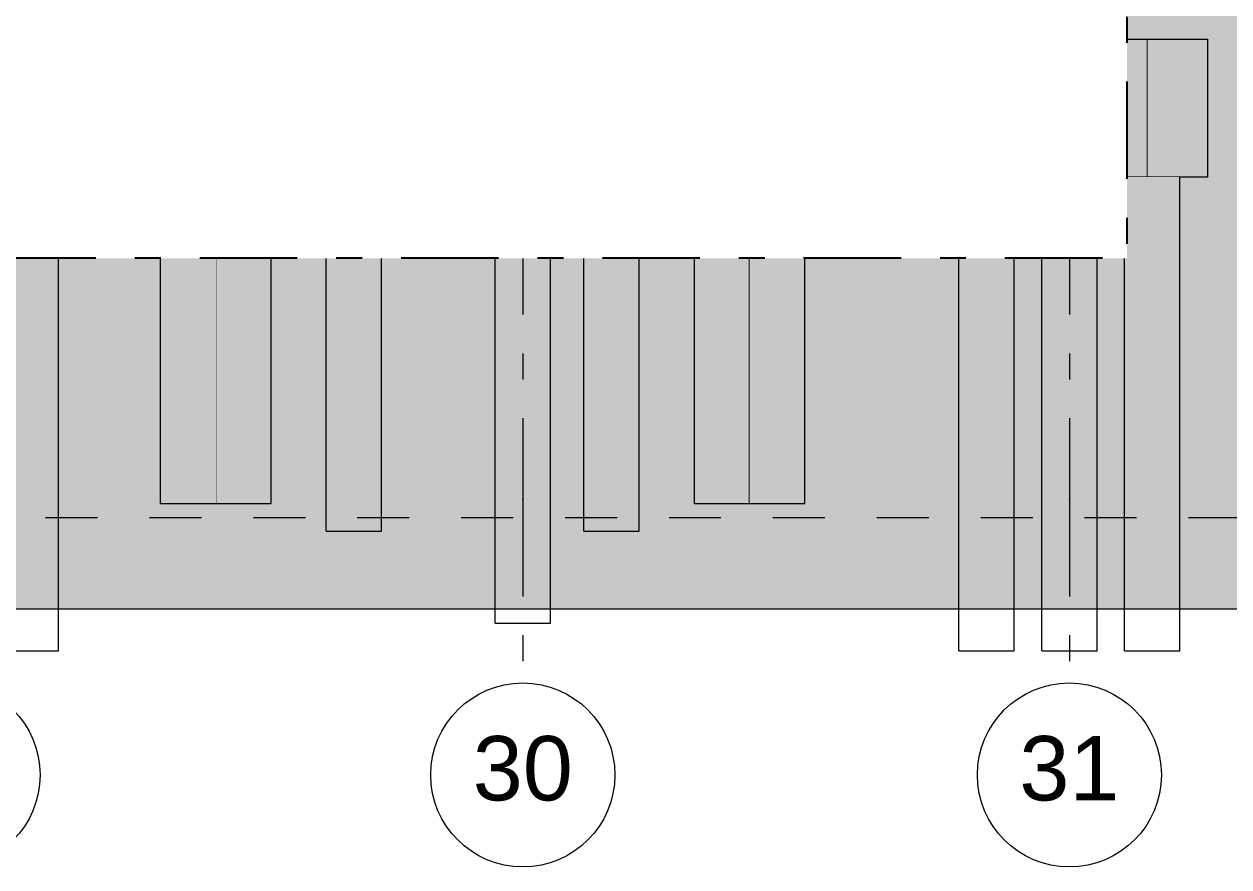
# Model space of a CAD drawing. Header units: millimetres. Extents: x -48147 to 1468943, y -496296 to 18123.
# Drawn here: x 1438599 to 1445144, y -496296 to -491714 of the extents above; entities that cross this region are included whole.
import ezdxf
from ezdxf.enums import TextEntityAlignment as Align

# ---------------------------------------------------------------- set-up
doc = ezdxf.new("R2010")
doc.units = ezdxf.units.MM
doc.header["$MEASUREMENT"] = 0
for name, pattern in [('Dashed', [2822.222233, 1411.111116, -1411.111116]), ('Double Dashed', [1093.611073, 529.166651, -211.666656, 141.111112, -211.666656]), ('Wipeout_Contour', [1000, 0, -1000])]:
    doc.linetypes.add(name, pattern=pattern)
for name, color, linetype, lineweight, true_color in [('0_Pen_No__105', 7, 'Continuous', 15, 0xa6a6a6), ('HATCHING_Pen_No__145', 7, 'Continuous', 0, 0xa6a6a6), ('New_A-15-MG_Structural_Grid_Phase_2_Pen_No__222', 7, 'Continuous', 13, 0x65af33)]:
    doc.layers.add(name, color=color, linetype=linetype, lineweight=lineweight, true_color=true_color)
for name, color, linetype in [('A-230-M_FLOOR.IFC Import', 7, 'Continuous'), ('A-95-P_Drawing', 7, 'Continuous'), ('New_A-15-MG_Structural_Grid_Phase_2', 7, 'Continuous'), ('New_A-20-M_Floor_Slab', 7, 'Continuous'), ('S-160-M_FOUND.IFC Import', 7, 'Continuous'), ('S-280-M_COLUMN.IFC Import', 7, 'Continuous'), ('S-280-M_STRUCT_FRAME.IFC Import', 7, 'Continuous')]:
    doc.layers.add(name, color=color, linetype=linetype)
for name, color, linetype, lineweight in [('A-230-M_FLOOR.IFC Import_Pen_No__89', 8, 'Continuous', 20), ('A-95-P_Drawing_Pen_No__194', 7, 'Continuous', 25), ('HATCHING_Pen_No__1', 7, 'Continuous', 13), ('New_A-20-M_Floor_Slab_Pen_No__89', 8, 'Continuous', 20), ('S-160-M_FOUND.IFC Import_Pen_No__1', 7, 'Continuous', 13), ('S-160-M_FOUND.IFC Import_Pen_No__4', 7, 'Continuous', 20), ('S-280-M_COLUMN.IFC Import_Pen_No__88', 8, 'Continuous', 20), ('S-280-M_STRUCT_FRAME.IFC Import_Pen_No__90', 8, 'Continuous', 20)]:
    doc.layers.add(name, color=color, linetype=linetype, lineweight=lineweight)
doc.styles.add('GENERATED_STYLE_2', font='')
doc.styles.get('GENERATED_STYLE_2').set_extended_font_data('Swis721 BT')

# ---------------------------------------------------------------- blocks, each defined once
blk = doc.blocks.new('Section Elem_480_1', base_point=(1411454.5, -491295.5))
at = {"layer": 'New_A-20-M_Floor_Slab_Pen_No__89', "linetype": 'Continuous'}
blk.add_line((1442100.7, -491795.5), (1442100.7, -491895.5), dxfattribs=at)
at = {"color": 254, "linetype": 'Wipeout_Contour', "lineweight": 0, "ltscale": 6087104.305452189}
blk.add_wipeout([(1440100.7, -491895.5), (1440100.9, -491895.5), (1440100.9, -491795.5), (1440100.7, -491795.5)], dxfattribs=at).dxf.layer = 'New_A-20-M_Floor_Slab'
at = {"layer": 'New_A-20-M_Floor_Slab_Pen_No__89', "linetype": 'Continuous'}
for p in [(1440100.7, -491795.5), (1440100.9, -491895.5)]:
    blk.add_line(p, (1440100.7, -491895.5), dxfattribs=at)
blk = doc.blocks.new('Section Elem_546_1', base_point=(1411454.5, -491295.5))
at = {"color": 254, "linetype": 'Wipeout_Contour', "lineweight": 0, "ltscale": 6102532.32679868}
blk.add_wipeout([(1444148.7, -491795.5), (1444407.5, -491795.5), (1444407.5, -491295.5), (1444148.7, -491295.5)], dxfattribs=at).dxf.layer = 'S-280-M_COLUMN.IFC Import'
at = {"layer": 'S-280-M_COLUMN.IFC Import_Pen_No__88', "linetype": 'Continuous'}
for p, q in [((1444148.7, -491295.5), (1444148.7, -491795.5)), ((1444407.5, -491295.5), (1444407.5, -491795.5))]:
    blk.add_line(p, q, dxfattribs=at)
blk = doc.blocks.new('Section Elem_561_1', base_point=(1411454.5, -491295.5))
at = {"color": 254, "linetype": 'Wipeout_Contour', "lineweight": 0, "ltscale": 6080279.796854807}
blk.add_wipeout([(1438936.6, -491795.5), (1437436.6, -491795.5), (1437436.6, -492545.5), (1438936.6, -492545.5)], dxfattribs=at).dxf.layer = 'S-160-M_FOUND.IFC Import'
at = {"layer": 'S-160-M_FOUND.IFC Import_Pen_No__4', "linetype": 'Continuous'}
for p, q in [((1437436.6, -491795.5), (1438936.6, -491795.5)), ((1437436.6, -492545.5), (1437436.6, -491795.5)), ((1438936.6, -492545.5), (1438936.6, -491795.5)), ((1438936.6, -492545.5), (1437436.6, -492545.5))]:
    blk.add_line(p, q, dxfattribs=at)
blk = doc.blocks.new('Section Elem_562_1', base_point=(1411454.5, -491295.5))
at = {"color": 254, "linetype": 'Wipeout_Contour', "lineweight": 0, "ltscale": 6103338.377980438}
blk.add_wipeout([(1444703.1, -491795.5), (1443853.1, -491795.5), (1443853.1, -492545.5), (1444703.1, -492545.5)], dxfattribs=at).dxf.layer = 'S-160-M_FOUND.IFC Import'
at = {"layer": 'S-160-M_FOUND.IFC Import_Pen_No__4', "linetype": 'Continuous'}
for p, q in [((1443853.1, -491795.5), (1444703.1, -491795.5)), ((1443853.1, -492545.5), (1443853.1, -491795.5)), ((1444703.1, -492545.5), (1444703.1, -491795.5)), ((1444703.1, -492545.5), (1443853.1, -492545.5))]:
    blk.add_line(p, q, dxfattribs=at)
blk = doc.blocks.new('Section Elem_563_1', base_point=(1411454.5, -491295.5))
at = {"color": 254, "linetype": 'Wipeout_Contour', "lineweight": 0, "ltscale": 6101113.94421365}
blk.add_wipeout([(1443853.1, -491795.5), (1443528.1, -491795.5), (1443528.1, -492545.5), (1443853.1, -492545.5)], dxfattribs=at).dxf.layer = 'S-160-M_FOUND.IFC Import'
at = {"color": 254, "linetype": 'Wipeout_Contour', "lineweight": 0, "ltscale": 6105562.795538556}
blk.add_wipeout([(1444703.1, -492545.5), (1445028.1, -492545.5), (1445028.1, -491795.5), (1444703.1, -491795.5)], dxfattribs=at).dxf.layer = 'S-160-M_FOUND.IFC Import'
at = {"layer": 'S-160-M_FOUND.IFC Import_Pen_No__4', "linetype": 'Continuous'}
for p, q in [((1443528.1, -491795.5), (1443528.1, -492545.5)), ((1444703.1, -491795.5), (1445028.1, -491795.5)), ((1445028.1, -491795.5), (1445028.1, -492545.5)), ((1443853.1, -492545.5), (1443528.1, -492545.5)), ((1445028.1, -492545.5), (1444703.1, -492545.5))]:
    blk.add_line(p, q, dxfattribs=at)
blk = doc.blocks.new('Section Elem_577_1', base_point=(1411454.5, -491295.5))
at = {"layer": 'S-160-M_FOUND.IFC Import_Pen_No__4', "linetype": 'Continuous'}
blk.add_line((1443853.1, -492545.5), (1443853.1, -491795.5), dxfattribs=at)
blk = doc.blocks.new('Section Elem_578_1', base_point=(1411454.5, -491295.5))
at = {"layer": 'S-160-M_FOUND.IFC Import_Pen_No__1', "linetype": 'Continuous'}
blk.add_line((1444128.1, -495120.5), (1444128.1, -492545.5), dxfattribs=at)
blk = doc.blocks.new('Section Elem_579_1', base_point=(1411454.5, -491295.5))
at = {"color": 254, "linetype": 'Wipeout_Contour', "lineweight": 0, "ltscale": 6105488.393404935}
blk.add_wipeout([(1444128.1, -492545.5), (1444128.1, -495120.5), (1444428.1, -495120.5), (1444428.1, -492545.5)], dxfattribs=at).dxf.layer = 'S-160-M_FOUND.IFC Import'
at = {"layer": 'S-160-M_FOUND.IFC Import_Pen_No__1', "linetype": 'Continuous'}
for p, q in [((1444128.1, -495120.5), (1444128.1, -492545.5)), ((1444428.1, -495120.5), (1444428.1, -492545.5)), ((1444128.1, -495120.5), (1444428.1, -495120.5))]:
    blk.add_line(p, q, dxfattribs=at)
blk = doc.blocks.new('Section Elem_585_1', base_point=(1411454.5, -491295.5))
at = {"color": 254, "linetype": 'Wipeout_Contour', "lineweight": 0, "ltscale": 6084140.370232752}
blk.add_wipeout([(1438486.6, -492545.5), (1438486.6, -495120.5), (1438786.6, -495120.5), (1438786.6, -492545.5)], dxfattribs=at).dxf.layer = 'S-160-M_FOUND.IFC Import'
at = {"layer": 'S-160-M_FOUND.IFC Import_Pen_No__1', "linetype": 'Continuous'}
for p, q in [((1438486.6, -495120.5), (1438486.6, -492545.5)), ((1438786.6, -495120.5), (1438786.6, -492545.5)), ((1438486.6, -495120.5), (1438786.6, -495120.5))]:
    blk.add_line(p, q, dxfattribs=at)
blk = doc.blocks.new('Section Elem_613_1', base_point=(1411454.5, -491295.5))
at = {"color": 254, "linetype": 'Wipeout_Contour', "lineweight": 0, "ltscale": 6092064.690703079}
blk.add_wipeout([(1441008.8, -492395.5), (1441608.8, -492395.5), (1441608.8, -491895.5), (1441008.8, -491895.5)], dxfattribs=at).dxf.layer = 'S-160-M_FOUND.IFC Import'
at = {"layer": 'S-160-M_FOUND.IFC Import_Pen_No__4', "linetype": 'Continuous'}
for p, q in [((1441008.8, -492395.5), (1441008.8, -491895.5)), ((1441608.8, -492395.5), (1441608.8, -491895.5)), ((1441608.8, -492395.5), (1441008.8, -492395.5))]:
    blk.add_line(p, q, dxfattribs=at)
blk = doc.blocks.new('Section Elem_614_1', base_point=(1411454.5, -491295.5))
at = {"color": 254, "linetype": 'Wipeout_Contour', "lineweight": 0, "ltscale": 6094056.638507096}
blk.add_wipeout([(1441158.8, -492395.5), (1441158.8, -494970.5), (1441458.8, -494970.5), (1441458.8, -492395.5)], dxfattribs=at).dxf.layer = 'S-160-M_FOUND.IFC Import'
at = {"layer": 'S-160-M_FOUND.IFC Import_Pen_No__1', "linetype": 'Continuous'}
for p, q in [((1441158.8, -494970.5), (1441158.8, -492395.5)), ((1441458.8, -494970.5), (1441458.8, -492395.5)), ((1441158.8, -494970.5), (1441458.8, -494970.5))]:
    blk.add_line(p, q, dxfattribs=at)
blk = doc.blocks.new('Section Elem_645_1', base_point=(1411454.5, -491295.5))
at = {"color": 254, "linetype": 'Wipeout_Contour', "lineweight": 0, "ltscale": 6103785.233425834}
blk.add_wipeout([(1443678.1, -492545.5), (1443678.1, -495120.5), (1443978.1, -495120.5), (1443978.1, -492545.5)], dxfattribs=at).dxf.layer = 'S-160-M_FOUND.IFC Import'
at = {"layer": 'S-160-M_FOUND.IFC Import_Pen_No__1', "linetype": 'Continuous'}
for p, q in [((1443678.1, -495120.5), (1443678.1, -492545.5)), ((1443978.1, -495120.5), (1443978.1, -492545.5)), ((1443678.1, -495120.5), (1443978.1, -495120.5))]:
    blk.add_line(p, q, dxfattribs=at)
blk = doc.blocks.new('Section Elem_646_1', base_point=(1411454.5, -491295.5))
at = {"color": 254, "linetype": 'Wipeout_Contour', "lineweight": 0, "ltscale": 6107191.612220204}
blk.add_wipeout([(1444578.1, -492545.5), (1444578.1, -495120.5), (1444878.1, -495120.5), (1444878.1, -492545.5)], dxfattribs=at).dxf.layer = 'S-160-M_FOUND.IFC Import'
at = {"layer": 'S-160-M_FOUND.IFC Import_Pen_No__1', "linetype": 'Continuous'}
for p, q in [((1444578.1, -495120.5), (1444578.1, -492545.5)), ((1444878.1, -495120.5), (1444878.1, -492545.5)), ((1444578.1, -495120.5), (1444878.1, -495120.5))]:
    blk.add_line(p, q, dxfattribs=at)
blk = doc.blocks.new('Section Elem_661_1', base_point=(1411454.5, -491295.5))
at = {"layer": 'S-160-M_FOUND.IFC Import_Pen_No__1', "linetype": 'Continuous'}
for p, q in [((1438611.8, -491795.5), (1438611.8, -491295.5)), ((1444003.1, -491795.5), (1444003.1, -491295.5))]:
    blk.add_line(p, q, dxfattribs=at)
blk = doc.blocks.new('Section Elem_673_1', base_point=(1411454.5, -491295.5))
at = {"color": 254, "linetype": 'Wipeout_Contour', "lineweight": 0, "ltscale": 6091285.647677819}
blk.add_wipeout([(1438599.3, -491295.5), (1438599.3, -491795.5), (1444015.7, -491795.5), (1444015.7, -491295.5)], dxfattribs=at).dxf.layer = 'S-280-M_STRUCT_FRAME.IFC Import'
at = {"layer": 'S-280-M_STRUCT_FRAME.IFC Import_Pen_No__90', "linetype": 'Continuous'}
for p, q in [((1438599.3, -491795.5), (1438599.3, -491295.5)), ((1440707.7, -491295.5), (1438682.7, -491295.5)), ((1443732.9, -491295.5), (1443732.7, -491295.5)), ((1444015.7, -491795.5), (1444015.7, -491295.5)), ((1443853.1, -491795.5), (1438936.6, -491795.5))]:
    blk.add_line(p, q, dxfattribs=at)
blk = doc.blocks.new('Section Elem_674_1', base_point=(1411454.5, -491295.5))
at = {"color": 254, "linetype": 'Wipeout_Contour', "lineweight": 0, "ltscale": 6101790.457342026}
blk.add_wipeout([(1444015.7, -491295.5), (1444015.7, -491795.5), (1444148.7, -491795.5), (1444148.7, -491295.5)], dxfattribs=at).dxf.layer = 'S-280-M_STRUCT_FRAME.IFC Import'
at = {"color": 254, "linetype": 'Wipeout_Contour', "lineweight": 0, "ltscale": 6103195.797876895}
blk.add_wipeout([(1444407.5, -491795.5), (1444499.1, -491795.5), (1444499.1, -491295.5), (1444407.5, -491295.5)], dxfattribs=at).dxf.layer = 'S-280-M_STRUCT_FRAME.IFC Import'
at = {"layer": 'S-280-M_STRUCT_FRAME.IFC Import_Pen_No__90', "linetype": 'Continuous'}
blk.add_line((1444499.1, -491795.5), (1444499.1, -491295.5), dxfattribs=at)
blk = doc.blocks.new('Section Elem_686_1', base_point=(1411454.5, -491295.5))
at = {"color": 254, "linetype": 'Wipeout_Contour', "lineweight": 0, "ltscale": 6090890.236456843}
blk.add_wipeout([(1440100.9, -491895.5), (1442100.9, -491895.5), (1442100.9, -491795.5), (1440100.9, -491795.5)], dxfattribs=at).dxf.layer = 'A-230-M_FLOOR.IFC Import'
at = {"layer": 'A-230-M_FLOOR.IFC Import_Pen_No__89', "linetype": 'Continuous'}
for p, q in [((1440100.9, -491795.5), (1440100.9, -491895.5)), ((1442100.9, -491795.5), (1442100.9, -491895.5)), ((1442100.9, -491895.5), (1440100.9, -491895.5))]:
    blk.add_line(p, q, dxfattribs=at)
blk = doc.blocks.new('Section Elem_687_1', base_point=(1411454.5, -491295.5))
at = {"color": 254, "linetype": 'Wipeout_Contour', "lineweight": 0, "ltscale": 6097342.654229272}
blk.add_wipeout([(1442240.9, -494320.5), (1442540.9, -494320.5), (1442540.9, -491795.5), (1442240.9, -491795.5)], dxfattribs=at).dxf.layer = 'S-160-M_FOUND.IFC Import'
at = {"layer": 'S-160-M_FOUND.IFC Import_Pen_No__1', "linetype": 'Continuous'}
for p, q in [((1442240.9, -494320.5), (1442240.9, -491795.5)), ((1442540.9, -494320.5), (1442540.9, -491795.5)), ((1442240.9, -494320.5), (1442540.9, -494320.5))]:
    blk.add_line(p, q, dxfattribs=at)
blk = doc.blocks.new('Section Elem_688_1', base_point=(1411454.5, -491295.5))
at = {"color": 254, "linetype": 'Wipeout_Contour', "lineweight": 0, "ltscale": 6087502.662782203}
blk.add_wipeout([(1439640.9, -494320.5), (1439940.9, -494320.5), (1439940.9, -491795.5), (1439640.9, -491795.5)], dxfattribs=at).dxf.layer = 'S-160-M_FOUND.IFC Import'
at = {"layer": 'S-160-M_FOUND.IFC Import_Pen_No__1', "linetype": 'Continuous'}
for p, q in [((1439640.9, -494320.5), (1439640.9, -491795.5)), ((1439940.9, -494320.5), (1439940.9, -491795.5)), ((1439640.9, -494320.5), (1439940.9, -494320.5))]:
    blk.add_line(p, q, dxfattribs=at)
blk = doc.blocks.new('Section Elem_691_1', base_point=(1411454.5, -491295.5))
at = {"color": 254, "linetype": 'Wipeout_Contour', "lineweight": 0, "ltscale": 6095233.604116831}
blk.add_wipeout([(1441640.9, -491895.5), (1441640.9, -494470.5), (1441940.9, -494470.5), (1441940.9, -491895.5)], dxfattribs=at).dxf.layer = 'S-160-M_FOUND.IFC Import'
at = {"layer": 'S-160-M_FOUND.IFC Import_Pen_No__1', "linetype": 'Continuous'}
for p, q in [((1441640.9, -494470.5), (1441640.9, -491895.5)), ((1441940.9, -494470.5), (1441940.9, -491895.5)), ((1441640.9, -494470.5), (1441940.9, -494470.5))]:
    blk.add_line(p, q, dxfattribs=at)
blk = doc.blocks.new('Section Elem_692_1', base_point=(1411454.5, -491295.5))
at = {"color": 254, "linetype": 'Wipeout_Contour', "lineweight": 0, "ltscale": 6089935.28786285}
blk.add_wipeout([(1440240.9, -491895.5), (1440240.9, -494470.5), (1440540.9, -494470.5), (1440540.9, -491895.5)], dxfattribs=at).dxf.layer = 'S-160-M_FOUND.IFC Import'
at = {"layer": 'S-160-M_FOUND.IFC Import_Pen_No__1', "linetype": 'Continuous'}
for p, q in [((1440240.9, -494470.5), (1440240.9, -491895.5)), ((1440540.9, -494470.5), (1440540.9, -491895.5)), ((1440240.9, -494470.5), (1440540.9, -494470.5))]:
    blk.add_line(p, q, dxfattribs=at)
blk = doc.blocks.new('Section Elem_693_1', base_point=(1411454.5, -491295.5))
at = {"color": 254, "linetype": 'Wipeout_Contour', "lineweight": 0, "ltscale": 6086367.399624407}
blk.add_wipeout([(1439340.9, -494320.5), (1439640.9, -494320.5), (1439640.9, -491795.5), (1439340.9, -491795.5)], dxfattribs=at).dxf.layer = 'S-160-M_FOUND.IFC Import'
at = {"layer": 'S-160-M_FOUND.IFC Import_Pen_No__1', "linetype": 'Continuous'}
for q in [(1439340.9, -491795.5), (1439640.9, -494320.5)]:
    blk.add_line((1439340.9, -494320.5), q, dxfattribs=at)
blk = doc.blocks.new('Section Elem_694_1', base_point=(1411454.5, -491295.5))
at = {"color": 254, "linetype": 'Wipeout_Contour', "lineweight": 0, "ltscale": 6098478.158043662}
blk.add_wipeout([(1442540.9, -494320.5), (1442840.9, -494320.5), (1442840.9, -491795.5), (1442540.9, -491795.5)], dxfattribs=at).dxf.layer = 'S-160-M_FOUND.IFC Import'
at = {"layer": 'S-160-M_FOUND.IFC Import_Pen_No__1', "linetype": 'Continuous'}
for p, q in [((1442840.9, -494320.5), (1442840.9, -491795.5)), ((1442540.9, -494320.5), (1442840.9, -494320.5))]:
    blk.add_line(p, q, dxfattribs=at)
blk = doc.blocks.new('Standard grid marker[6]_1', base_point=(1438186.4, -469890.9))
at = {"layer": 'New_A-15-MG_Structural_Grid_Phase_2_Pen_No__222', "linetype": 'Continuous'}
blk.add_circle((1438186.4, -495795.5), 500, dxfattribs=at)
at = {"layer": 'New_A-15-MG_Structural_Grid_Phase_2_Pen_No__222', "style": 'GENERATED_STYLE_2'}
for tag, p in [('AC_MarkerText_1_0', (1438186.4, -469354.5)), ('AC_MarkerText_1_1', (1438186.4, -495759.2))]:
    blk.add_attdef(tag, text='', height=350, rotation=360, dxfattribs=at).set_placement(p, align=Align.MIDDLE_CENTER)
blk = doc.blocks.new('Standard grid marker[8]_1', base_point=(1441308.5, -469890.9))
at = {"layer": 'New_A-15-MG_Structural_Grid_Phase_2_Pen_No__222', "linetype": 'Double Dashed'}
for p, q in [((1441308.5, -470890.9), (1441308.5, -494295.5)), ((1441308.5, -494295.5), (1441308.5, -495295.5))]:
    blk.add_line(p, q, dxfattribs=at)
at = {"layer": 'New_A-15-MG_Structural_Grid_Phase_2_Pen_No__222', "linetype": 'Continuous'}
blk.add_circle((1441308.5, -495795.5), 500, dxfattribs=at)
at = {"layer": 'New_A-15-MG_Structural_Grid_Phase_2_Pen_No__222', "linetype": 'Double Dashed'}
blk.add_point((1441308.5, -494295.5), dxfattribs=at)
blk.add_point((1441308.5, -494295.5), dxfattribs=at)
at = {"layer": 'New_A-15-MG_Structural_Grid_Phase_2_Pen_No__222', "style": 'GENERATED_STYLE_2'}
for tag, p in [('AC_MarkerText_1_0', (1441308.5, -469354.4)), ('AC_MarkerText_1_1', (1441308.5, -495759))]:
    blk.add_attdef(tag, text='', height=350, rotation=360, dxfattribs=at).set_placement(p, align=Align.MIDDLE_CENTER)
blk = doc.blocks.new('Standard grid marker[9]_1', base_point=(1444277.9, -469890.9))
at = {"layer": 'New_A-15-MG_Structural_Grid_Phase_2_Pen_No__222', "linetype": 'Double Dashed'}
for p, q in [((1444277.9, -470890.9), (1444277.9, -494295.5)), ((1444277.9, -494295.5), (1444277.9, -495295.5))]:
    blk.add_line(p, q, dxfattribs=at)
at = {"layer": 'New_A-15-MG_Structural_Grid_Phase_2_Pen_No__222', "linetype": 'Continuous'}
blk.add_circle((1444277.9, -495795.5), 500, dxfattribs=at)
at = {"layer": 'New_A-15-MG_Structural_Grid_Phase_2_Pen_No__222', "linetype": 'Double Dashed'}
blk.add_point((1444277.9, -494295.5), dxfattribs=at)
blk.add_point((1444277.9, -494295.5), dxfattribs=at)
at = {"layer": 'New_A-15-MG_Structural_Grid_Phase_2_Pen_No__222', "style": 'GENERATED_STYLE_2'}
for tag, p in [('AC_MarkerText_1_0', (1444277.9, -469354.4)), ('AC_MarkerText_1_1', (1444277.9, -495759))]:
    blk.add_attdef(tag, text='', height=350, rotation=360, dxfattribs=at).set_placement(p, align=Align.MIDDLE_CENTER)
blk = doc.blocks.new('S-34 Building Section_STORY_MARKER', base_point=(1411454.5, -491295.5))
at = {"layer": '0_Pen_No__105', "linetype": 'Dashed', "ltscale": 0.2}
blk.add_line((1387916.2, -494395.5), (1445948.4, -494395.5), dxfattribs=at)

msp = doc.modelspace()

# ---------------------------------------------------------------- block references
at = {"layer": 'New_A-20-M_Floor_Slab'}
msp.add_blockref('Section Elem_480_1', (1411454.5, -491295.5), dxfattribs=at)
at = {"layer": 'S-160-M_FOUND.IFC Import'}
msp.add_blockref('Section Elem_561_1', (1411454.5, -491295.5), dxfattribs=at)
at = {"layer": 'S-280-M_COLUMN.IFC Import'}
msp.add_blockref('Section Elem_546_1', (1411454.5, -491295.5), dxfattribs=at)

# ---------------------------------------------------------------- next in the draw order: block references
at = {"layer": 'S-160-M_FOUND.IFC Import'}
for name in ['Section Elem_562_1', 'Section Elem_613_1', 'Section Elem_585_1']:
    msp.add_blockref(name, (1411454.5, -491295.5), dxfattribs=at)

# ---------------------------------------------------------------- next in the draw order: block references
for name in ['Section Elem_563_1', 'Section Elem_614_1']:
    msp.add_blockref(name, (1411454.5, -491295.5), dxfattribs=at)

# ---------------------------------------------------------------- next in the draw order: block references
for name in ['Section Elem_577_1', 'Section Elem_578_1', 'Section Elem_646_1']:
    msp.add_blockref(name, (1411454.5, -491295.5), dxfattribs=at)

# ---------------------------------------------------------------- next in the draw order: block references
for name in ['Section Elem_661_1', 'Section Elem_645_1', 'Section Elem_579_1']:
    msp.add_blockref(name, (1411454.5, -491295.5), dxfattribs=at)

# ---------------------------------------------------------------- next in the draw order: block references
at = {"layer": 'S-280-M_STRUCT_FRAME.IFC Import'}
msp.add_blockref('Section Elem_673_1', (1411454.5, -491295.5), dxfattribs=at)

# ---------------------------------------------------------------- next in the draw order: block references
at = {"layer": 'A-230-M_FLOOR.IFC Import'}
msp.add_blockref('Section Elem_686_1', (1411454.5, -491295.5), dxfattribs=at)
at = {"layer": 'New_A-15-MG_Structural_Grid_Phase_2', "color": 8, "linetype": 'Continuous', "lineweight": 15}
msp.add_blockref('Standard grid marker[6]_1', (1438186.4, -469890.9), dxfattribs=at)
at = {"layer": 'S-160-M_FOUND.IFC Import'}
for name in ['Section Elem_688_1', 'Section Elem_687_1']:
    msp.add_blockref(name, (1411454.5, -491295.5), dxfattribs=at)
at = {"layer": 'S-280-M_STRUCT_FRAME.IFC Import'}
msp.add_blockref('Section Elem_674_1', (1411454.5, -491295.5), dxfattribs=at)

# ---------------------------------------------------------------- next in the draw order: block references
at = {"layer": 'New_A-15-MG_Structural_Grid_Phase_2', "color": 8, "linetype": 'Continuous', "lineweight": 15}
ref = msp.add_blockref('Standard grid marker[9]_1', (1444277.9, -469890.9), dxfattribs=at)
ref.add_attrib('AC_MarkerText_1_1', '31', dxfattribs={"layer": 'New_A-15-MG_Structural_Grid_Phase_2_Pen_No__222', "color": 85, "true_color": 0x65af33, "height": 350, "rotation": 360, "style": 'GENERATED_STYLE_2'}).set_placement((1444277.9, -495759), align=Align.MIDDLE_CENTER)
at = {"layer": 'S-160-M_FOUND.IFC Import'}
for name in ['Section Elem_693_1', 'Section Elem_694_1', 'Section Elem_692_1', 'Section Elem_691_1']:
    msp.add_blockref(name, (1411454.5, -491295.5), dxfattribs=at)

# ---------------------------------------------------------------- next in the draw order: hatches: boundary and pattern name
at = {"layer": 'HATCHING_Pen_No__145', "linetype": 'Continuous'}
msp.add_hatch(color=256, dxfattribs=at).paths.add_polyline_path([(1354000.3, -491295.5), (1390808.7, -491295.5), (1390808.7, -491645.7), (1390969.8, -491645.7), (1390969.8, -492225.5), (1391495, -492225.5), (1391495, -491725.5), (1411816.1, -491725.5), (1411816.1, -491545.5), (1431459.5, -491545.5), (1431459.5, -491795.5), (1432120.4, -491795.5), (1432120.4, -491295.5), (1468942.9, -491295.5), (1468942.9, -494893.6), (1354000.3, -494893.6)])

# ---------------------------------------------------------------- next in the draw order: linework, layer by layer
at = {"layer": 'HATCHING_Pen_No__1', "linetype": 'Continuous', "flags": 128}
msp.add_lwpolyline([(1354000.3, -491295.5), (1390808.7, -491295.5), (1390808.7, -491645.7), (1390969.8, -491645.7), (1390969.8, -492225.5), (1391495, -492225.5), (1391495, -491725.5), (1411816.1, -491725.5), (1411816.1, -491545.5), (1431459.5, -491545.5), (1431459.5, -491795.5), (1432120.4, -491795.5), (1432120.4, -491295.5), (1468942.9, -491295.5), (1468942.9, -494893.6), (1354000.3, -494893.6)], close=True, dxfattribs=at)

# ---------------------------------------------------------------- next in the draw order: block references
at = {"layer": 'New_A-15-MG_Structural_Grid_Phase_2', "color": 8, "linetype": 'Continuous', "lineweight": 15}
ref = msp.add_blockref('Standard grid marker[8]_1', (1441308.5, -469890.9), dxfattribs=at)
ref.add_attrib('AC_MarkerText_1_1', '30', dxfattribs={"layer": 'New_A-15-MG_Structural_Grid_Phase_2_Pen_No__222', "color": 85, "true_color": 0x65af33, "height": 350, "rotation": 360, "style": 'GENERATED_STYLE_2'}).set_placement((1441308.5, -495759), align=Align.MIDDLE_CENTER)

# ---------------------------------------------------------------- next in the draw order: wipeouts: each hides what was drawn before it
at = {"color": 254, "linetype": 'Wipeout_Contour', "lineweight": 0, "ltscale": 6081233.324991323}
msp.add_wipeout([(1438426.5, -473037.1), (1444590.2, -473037.1), (1444590.2, -492986.9), (1438426.5, -492986.9)], dxfattribs=at).dxf.layer = 'A-95-P_Drawing'

# ---------------------------------------------------------------- next in the draw order: linework, layer by layer
at = {"layer": 'A-95-P_Drawing_Pen_No__194', "linetype": 'Double Dashed', "flags": 128}
msp.add_lwpolyline([(1438426.5, -473037.1), (1444590.2, -473037.1), (1444590.2, -492986.9), (1438426.5, -492986.9)], close=True, dxfattribs=at)

# ---------------------------------------------------------------- next in the draw order: block references
at = {"linetype": 'Continuous', "lineweight": 0}
msp.add_blockref('S-34 Building Section_STORY_MARKER', (1411454.5, -491295.5), dxfattribs=at)

doc.saveas('drawing.dxf')
